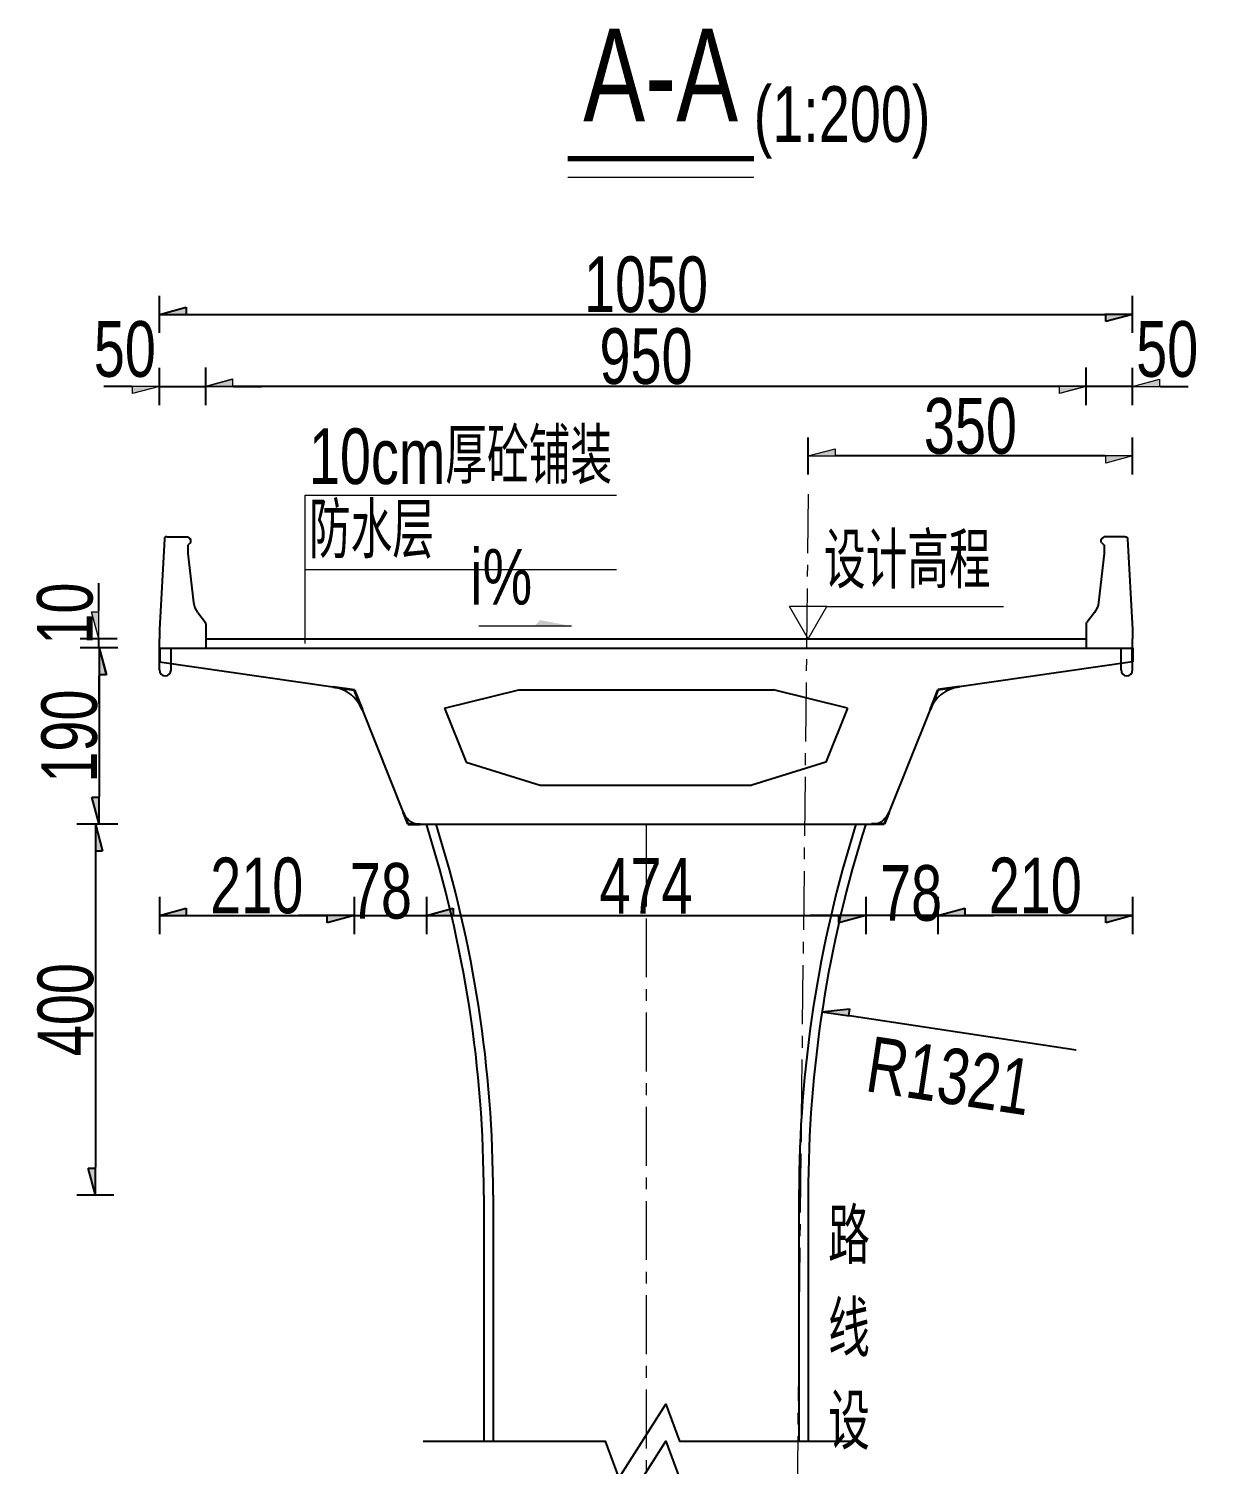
# Model space of a CAD drawing. Header units: millimetres. Extents: x 0 to 987207, y 0 to 5060561.
# Drawn here: x 494014.8 to 494078.5, y 2530088.3 to 2530165.7 of the extents above; entities that cross this region are included whole.
import ezdxf
from ezdxf.enums import TextEntityAlignment as Align

# ---------------------------------------------------------------- set-up
doc = ezdxf.new("R2010")
doc.units = ezdxf.units.MM
doc.header["$LTSCALE"] = 0.1
doc.linetypes.add('CENTER', pattern=[50.8, 31.75, -6.35, 6.35, -6.35])
doc.layers.get('0').update_dxf_attribs({"linetype": 'CONTINUOUS'})
doc.layers.get('Defpoints').update_dxf_attribs({"color": 150, "linetype": 'CONTINUOUS'})
for name, color, linetype in [('1', 1, 'CONTINUOUS'), ('护栏', 4, 'CONTINUOUS'), ('桥梁图表', 7, 'CONTINUOUS'), ('第3层（构造物外轮廓0.25~0.35）', 4, 'CONTINUOUS')]:
    doc.layers.add(name, color=color, linetype=linetype)
for name, color, linetype, lineweight in [('中心线', 5, 'CENTER', 18), ('加粗线', 4, 'CONTINUOUS', 70), ('文字', 7, 'CONTINUOUS', 0), ('标注', 1, 'CONTINUOUS', 18), ('符号', 4, 'CONTINUOUS', 18), ('细线', 1, 'CONTINUOUS', 18), ('结构轮廓线', 3, 'CONTINUOUS', 35)]:
    doc.layers.add(name, color=color, linetype=linetype, lineweight=lineweight)
doc.styles.add('BM_Dim', font='fsdb_e.shx', dxfattribs={"width": 0.75, "bigfont": 'hztxt.shx'})
doc.styles.add('BM_FST', font='fsdb_e.shx', dxfattribs={"width": 0.75, "bigfont": 'hztxt.shx'})
doc.styles.add('BM_Title', font='fsdb_e.shx', dxfattribs={"width": 0.75, "bigfont": 'hztxt.shx'})
doc.dimstyles.new('1-200', dxfattribs={"dimtxt": 3, "dimasz": 1.5, "dimexe": 1, "dimexo": 0.1, "dimgap": 0.1, "dimtad": 1, "dimdec": 0, "dimlfac": 20, "dimdsep": 46, "dimtxsty": 'BM_Dim', "dimblk": 'ARR-1', "dimcen": 0.09, "dimclrd": 256, "dimclre": 256, "dimclrt": 7, "dimadec": 1, "dimazin": 2, "dimtfac": 1, "dimtdec": 0, "dimtmove": 2, "dimatfit": 3, "dimldrblk": 'ARR-1', "dimfxl": 1, "dimfxlon": 1, "dimtolj": 1, "dimtzin": 0, "dimlwd": 25, "dimarcsym": 1})

# ---------------------------------------------------------------- blocks, each defined once
blk = doc.blocks.new('ARR-1')
at = {"color": 1, "linetype": 'Continuous'}
for p, q in [((0, 0), (-1, 0)), ((0, 0), (-0.966, -0.259)), ((-0.966, -0.259), (-0.966, 0))]:
    blk.add_line(p, q, dxfattribs=at)
for points in [[(-0.966, -0.259), (-0.966, 0), (0, 0)], [(0, 0), (-0.966, 0), (-0.966, -0.259), (0, 0)], [(0, 0), (-0.966, -0.259), (-0.966, 0), (0, 0)], [(0, 0), (-0.966, -0.259), (-0.966, 0), (0, 0)]]:
    blk.add_solid(points, dxfattribs=at)
blk = doc.blocks.new('*D353')
at = {"layer": '1', "linetype": 'Continuous', "lineweight": -2}
for p, q in [((494021.813, 2530118.871), (494021.813, 2530116.871)), ((494032.313, 2530118.871), (494032.313, 2530116.871))]:
    blk.add_line(p, q, dxfattribs=at)
at = {"layer": '1', "linetype": 'Continuous', "lineweight": 25}
blk.add_line((494023.313, 2530117.871), (494030.813, 2530117.871), dxfattribs=at)
at = {"layer": 'Defpoints', "color": 0, "linetype": 'Continuous'}
for p in [(494021.813, 2530119.858), (494032.313, 2530119.858), (494032.313, 2530117.871)]:
    blk.add_point(p, dxfattribs=at)
at = {"layer": '1', "linetype": 'Continuous', "lineweight": 25, "xscale": 1.5, "yscale": 1.5, "zscale": 1.5, "rotation": 180}
blk.add_blockref('ARR-1', (494021.813, 2530117.871), dxfattribs=at)
at = {"layer": '1', "linetype": 'Continuous', "lineweight": 25, "xscale": 1.5, "yscale": 1.5, "zscale": 1.5}
blk.add_blockref('ARR-1', (494032.313, 2530117.871), dxfattribs=at)
at = {"layer": '1', "color": 7, "linetype": 'Continuous', "insert": (494027.063, 2530119.471), "char_height": 3, "attachment_point": 5, "style": 'BM_Dim'}
blk.add_mtext('\\A1;210', dxfattribs=at)
blk = doc.blocks.new('*D354')
at = {"layer": '1', "linetype": 'Continuous', "lineweight": -2}
for p, q in [((494032.313, 2530118.871), (494032.313, 2530116.871)), ((494036.213, 2530118.871), (494036.213, 2530116.871))]:
    blk.add_line(p, q, dxfattribs=at)
at = {"layer": '1', "linetype": 'Continuous', "lineweight": 25}
for p, q in [((494030.813, 2530117.871), (494029.313, 2530117.871)), ((494032.313, 2530117.871), (494036.213, 2530117.871)), ((494037.713, 2530117.871), (494039.213, 2530117.871))]:
    blk.add_line(p, q, dxfattribs=at)
at = {"layer": 'Defpoints', "color": 0, "linetype": 'Continuous'}
for p in [(494032.313, 2530119.858), (494036.213, 2530119.926), (494036.213, 2530117.871)]:
    blk.add_point(p, dxfattribs=at)
at = {"layer": '1', "linetype": 'Continuous', "lineweight": 25, "xscale": 1.5, "yscale": 1.5, "zscale": 1.5}
blk.add_blockref('ARR-1', (494032.313, 2530117.871), dxfattribs=at)
at = {"layer": '1', "linetype": 'Continuous', "lineweight": 25, "xscale": 1.5, "yscale": 1.5, "zscale": 1.5, "rotation": 180}
blk.add_blockref('ARR-1', (494036.213, 2530117.871), dxfattribs=at)
at = {"layer": '1', "color": 7, "linetype": 'Continuous', "insert": (494033.763, 2530119.182), "char_height": 3, "attachment_point": 5, "style": 'BM_Dim'}
blk.add_mtext('\\A1;78', dxfattribs=at)
blk = doc.blocks.new('*D355')
at = {"layer": '1', "linetype": 'Continuous', "lineweight": -2}
for p, q in [((494036.213, 2530118.871), (494036.213, 2530116.871)), ((494059.913, 2530118.871), (494059.913, 2530116.871))]:
    blk.add_line(p, q, dxfattribs=at)
at = {"layer": '1', "linetype": 'Continuous', "lineweight": 25}
blk.add_line((494037.713, 2530117.871), (494058.413, 2530117.871), dxfattribs=at)
at = {"layer": 'Defpoints', "color": 0, "linetype": 'Continuous'}
for p in [(494036.213, 2530119.926), (494059.913, 2530119.926), (494059.913, 2530117.871)]:
    blk.add_point(p, dxfattribs=at)
at = {"layer": '1', "linetype": 'Continuous', "lineweight": 25, "xscale": 1.5, "yscale": 1.5, "zscale": 1.5, "rotation": 180}
blk.add_blockref('ARR-1', (494036.213, 2530117.871), dxfattribs=at)
at = {"layer": '1', "linetype": 'Continuous', "lineweight": 25, "xscale": 1.5, "yscale": 1.5, "zscale": 1.5}
blk.add_blockref('ARR-1', (494059.913, 2530117.871), dxfattribs=at)
at = {"layer": '1', "color": 7, "linetype": 'Continuous', "insert": (494048.063, 2530119.471), "char_height": 3, "attachment_point": 5, "style": 'BM_Dim'}
blk.add_mtext('\\A1;474', dxfattribs=at)
blk = doc.blocks.new('*D356')
at = {"layer": '1', "linetype": 'Continuous', "lineweight": -2}
for p, q in [((494063.813, 2530118.871), (494063.813, 2530116.871)), ((494074.313, 2530118.871), (494074.313, 2530116.871))]:
    blk.add_line(p, q, dxfattribs=at)
at = {"layer": '1', "linetype": 'Continuous', "lineweight": 25}
blk.add_line((494072.813, 2530117.871), (494065.313, 2530117.871), dxfattribs=at)
at = {"layer": 'Defpoints', "color": 0, "linetype": 'Continuous'}
for p in [(494063.813, 2530119.858), (494074.313, 2530119.858), (494063.813, 2530117.871)]:
    blk.add_point(p, dxfattribs=at)
at = {"layer": '1', "linetype": 'Continuous', "lineweight": 25, "xscale": 1.5, "yscale": 1.5, "zscale": 1.5, "rotation": 180}
blk.add_blockref('ARR-1', (494063.813, 2530117.871), dxfattribs=at)
at = {"layer": '1', "linetype": 'Continuous', "lineweight": 25, "xscale": 1.5, "yscale": 1.5, "zscale": 1.5}
blk.add_blockref('ARR-1', (494074.313, 2530117.871), dxfattribs=at)
at = {"layer": '1', "color": 7, "linetype": 'Continuous', "insert": (494069.063, 2530119.471), "char_height": 3, "attachment_point": 5, "style": 'BM_Dim'}
blk.add_mtext('\\A1;210', dxfattribs=at)
blk = doc.blocks.new('*D357')
at = {"layer": '1', "linetype": 'Continuous', "lineweight": -2}
for p, q in [((494059.913, 2530118.871), (494059.913, 2530116.871)), ((494063.813, 2530118.871), (494063.813, 2530116.871))]:
    blk.add_line(p, q, dxfattribs=at)
at = {"layer": '1', "linetype": 'Continuous', "lineweight": 25}
for p, q in [((494058.413, 2530117.871), (494056.913, 2530117.871)), ((494063.813, 2530117.871), (494059.913, 2530117.871)), ((494065.313, 2530117.871), (494066.813, 2530117.871))]:
    blk.add_line(p, q, dxfattribs=at)
at = {"layer": 'Defpoints', "color": 0, "linetype": 'Continuous'}
for p in [(494059.913, 2530119.926), (494063.813, 2530119.858), (494059.913, 2530117.871)]:
    blk.add_point(p, dxfattribs=at)
at = {"layer": '1', "linetype": 'Continuous', "lineweight": 25, "xscale": 1.5, "yscale": 1.5, "zscale": 1.5}
blk.add_blockref('ARR-1', (494059.913, 2530117.871), dxfattribs=at)
at = {"layer": '1', "linetype": 'Continuous', "lineweight": 25, "xscale": 1.5, "yscale": 1.5, "zscale": 1.5, "rotation": 180}
blk.add_blockref('ARR-1', (494063.813, 2530117.871), dxfattribs=at)
at = {"layer": '1', "color": 7, "linetype": 'Continuous', "insert": (494062.363, 2530119.064), "char_height": 3, "attachment_point": 5, "style": 'BM_Dim'}
blk.add_mtext('\\A1;78', dxfattribs=at)
blk = doc.blocks.new('*D358')
at = {"layer": '1', "linetype": 'Continuous', "lineweight": -2}
for p, q in [((494021.813, 2530149.285), (494021.813, 2530151.285)), ((494074.313, 2530149.285), (494074.313, 2530151.285))]:
    blk.add_line(p, q, dxfattribs=at)
at = {"layer": '1', "linetype": 'Continuous', "lineweight": 25}
blk.add_line((494023.313, 2530150.285), (494072.813, 2530150.285), dxfattribs=at)
at = {"layer": 'Defpoints', "color": 0, "linetype": 'Continuous'}
for p in [(494074.313, 2530150.285), (494021.813, 2530147.982), (494074.313, 2530147.982)]:
    blk.add_point(p, dxfattribs=at)
at = {"layer": '1', "linetype": 'Continuous', "lineweight": 25, "xscale": 1.5, "yscale": 1.5, "zscale": 1.5, "rotation": 180}
blk.add_blockref('ARR-1', (494021.813, 2530150.285), dxfattribs=at)
at = {"layer": '1', "linetype": 'Continuous', "lineweight": 25, "xscale": 1.5, "yscale": 1.5, "zscale": 1.5}
blk.add_blockref('ARR-1', (494074.313, 2530150.285), dxfattribs=at)
at = {"layer": '1', "color": 7, "linetype": 'Continuous', "insert": (494048.063, 2530151.885), "char_height": 3, "attachment_point": 5, "style": 'BM_Dim'}
blk.add_mtext('\\A1;1050', dxfattribs=at)
blk = doc.blocks.new('*D359')
at = {"layer": '1', "linetype": 'Continuous', "lineweight": -2}
for p, q in [((494019.562, 2530132.295), (494017.562, 2530132.295)), ((494019.562, 2530122.795), (494017.562, 2530122.795))]:
    blk.add_line(p, q, dxfattribs=at)
at = {"layer": '1', "linetype": 'Continuous', "lineweight": 25}
blk.add_line((494018.562, 2530130.795), (494018.562, 2530124.295), dxfattribs=at)
at = {"layer": 'Defpoints', "color": 0, "linetype": 'Continuous'}
for p in [(494022.875, 2530132.295), (494018.562, 2530122.795), (494022.875, 2530122.795)]:
    blk.add_point(p, dxfattribs=at)
at = {"layer": '1', "linetype": 'Continuous', "lineweight": 25, "xscale": 1.5, "yscale": 1.5, "zscale": 1.5}
for p, rotation in [((494018.562, 2530132.295), 90), ((494018.562, 2530122.795), 270)]:
    blk.add_blockref('ARR-1', p, dxfattribs=dict(at, rotation=rotation))
at = {"layer": '1', "color": 7, "linetype": 'Continuous', "insert": (494016.962, 2530127.545), "char_height": 3, "attachment_point": 5, "rotation": 90, "style": 'BM_Dim'}
blk.add_mtext('\\A1;190', dxfattribs=at)
blk = doc.blocks.new('*D360')
at = {"layer": 'Defpoints', "color": 0}
for p in [(494018.539, 2530132.795), (494020.706, 2530132.795), (494020.706, 2530132.295)]:
    blk.add_point(p, dxfattribs=at)
at = {"layer": '标注', "lineweight": 25}
for p, q in [((494018.539, 2530134.295), (494018.539, 2530135.795)), ((494018.539, 2530132.295), (494018.539, 2530132.795)), ((494018.539, 2530130.795), (494018.539, 2530129.295))]:
    blk.add_line(p, q, dxfattribs=at)
at = {"layer": '标注', "lineweight": -2}
for p, q in [((494019.539, 2530132.795), (494017.539, 2530132.795)), ((494019.539, 2530132.295), (494017.539, 2530132.295))]:
    blk.add_line(p, q, dxfattribs=at)
at = {"layer": '标注', "lineweight": 25, "xscale": 1.5, "yscale": 1.5, "zscale": 1.5}
for p, rotation in [((494018.539, 2530132.795), 270), ((494018.539, 2530132.295), 90)]:
    blk.add_blockref('ARR-1', p, dxfattribs=dict(at, rotation=rotation))
at = {"layer": '标注', "color": 7, "insert": (494016.729, 2530134.148), "char_height": 3, "attachment_point": 5, "rotation": 90, "style": 'BM_Dim'}
blk.add_mtext('\\A1;10', dxfattribs=at)
blk = doc.blocks.new('*D361')
at = {"layer": 'Defpoints', "color": 0}
for p in [(494024.313, 2530146.397), (494021.813, 2530142.397), (494024.313, 2530142.397)]:
    blk.add_point(p, dxfattribs=at)
at = {"layer": '标注', "lineweight": -2}
for p, q in [((494021.813, 2530145.397), (494021.813, 2530147.397)), ((494024.313, 2530145.397), (494024.313, 2530147.397))]:
    blk.add_line(p, q, dxfattribs=at)
at = {"layer": '标注', "lineweight": 25}
for p, q in [((494020.313, 2530146.397), (494018.813, 2530146.397)), ((494021.813, 2530146.397), (494024.313, 2530146.397)), ((494025.813, 2530146.397), (494027.313, 2530146.397))]:
    blk.add_line(p, q, dxfattribs=at)
at = {"layer": '标注', "lineweight": 25, "xscale": 1.5, "yscale": 1.5, "zscale": 1.5, "rotation": 180}
blk.add_blockref('ARR-1', (494024.313, 2530146.397), dxfattribs=at)
at = {"layer": '标注', "lineweight": 25, "xscale": 1.5, "yscale": 1.5, "zscale": 1.5}
blk.add_blockref('ARR-1', (494021.813, 2530146.397), dxfattribs=at)
at = {"layer": '标注', "color": 7, "insert": (494019.947, 2530148.397), "char_height": 3, "attachment_point": 5, "style": 'BM_Dim'}
blk.add_mtext('\\A1;50', dxfattribs=at)
blk = doc.blocks.new('边护栏2')
at = {"layer": '护栏'}
for p, q in [((-0.893, 2.372), (-1, 0.22)), ((-0.843, 2.42), (-0.386, 2.42)), ((-0.326, 2.36), (-0.386, 2.42)), ((-0.326, 2.28), (-0.386, 2.22)), ((-0.386, 2.22), (-0.386, 2.02)), ((-0.386, 2.02), (-0.264, 0.86)), ((-0.175, 0.623), (-0.009, 0.383)), ((0, 0.354), (0, 0)), ((-1, 0.22), (-1, 0))]:
    blk.add_line(p, q, dxfattribs=at)
for centre, radius, start, end in [((-0.843, 2.37), 0.05, 90, 177.1451), ((-0.433, 2.32), 0.114, 339.459, 20.541), ((0.243, 0.914), 0.51, 186.031, 214.7778), ((-0.05, 0.354), 0.05, 0, 34.7778)]:
    blk.add_arc(centre, radius, start, end, dxfattribs=at)
blk = doc.blocks.new('*D362')
at = {"layer": 'Defpoints', "color": 0}
for p in [(494071.813, 2530146.397), (494071.813, 2530142.397), (494074.313, 2530142.397)]:
    blk.add_point(p, dxfattribs=at)
at = {"layer": '标注', "lineweight": -2}
for p, q in [((494071.813, 2530145.397), (494071.813, 2530147.397)), ((494074.313, 2530145.397), (494074.313, 2530147.397))]:
    blk.add_line(p, q, dxfattribs=at)
at = {"layer": '标注', "lineweight": 25}
for p, q in [((494070.313, 2530146.397), (494068.813, 2530146.397)), ((494074.313, 2530146.397), (494071.813, 2530146.397)), ((494075.813, 2530146.397), (494077.313, 2530146.397))]:
    blk.add_line(p, q, dxfattribs=at)
at = {"layer": '标注', "lineweight": 25, "xscale": 1.5, "yscale": 1.5, "zscale": 1.5, "rotation": 180}
blk.add_blockref('ARR-1', (494074.313, 2530146.397), dxfattribs=at)
at = {"layer": '标注', "lineweight": 25, "xscale": 1.5, "yscale": 1.5, "zscale": 1.5}
blk.add_blockref('ARR-1', (494071.813, 2530146.397), dxfattribs=at)
at = {"layer": '标注', "color": 7, "insert": (494076.179, 2530148.397), "char_height": 3, "attachment_point": 5, "style": 'BM_Dim'}
blk.add_mtext('\\A1;50', dxfattribs=at)
blk = doc.blocks.new('*D363')
at = {"layer": 'Defpoints', "color": 0}
for p in [(494071.813, 2530146.413), (494024.313, 2530142.397), (494071.813, 2530142.397)]:
    blk.add_point(p, dxfattribs=at)
at = {"layer": '标注', "lineweight": -2}
for p, q in [((494024.313, 2530145.413), (494024.313, 2530147.413)), ((494071.813, 2530145.413), (494071.813, 2530147.413))]:
    blk.add_line(p, q, dxfattribs=at)
at = {"layer": '标注', "lineweight": 25}
blk.add_line((494025.813, 2530146.413), (494070.313, 2530146.413), dxfattribs=at)
at = {"layer": '标注', "lineweight": 25, "xscale": 1.5, "yscale": 1.5, "zscale": 1.5, "rotation": 180}
blk.add_blockref('ARR-1', (494024.313, 2530146.413), dxfattribs=at)
at = {"layer": '标注', "lineweight": 25, "xscale": 1.5, "yscale": 1.5, "zscale": 1.5}
blk.add_blockref('ARR-1', (494071.813, 2530146.413), dxfattribs=at)
at = {"layer": '标注', "color": 7, "insert": (494048.063, 2530148.013), "char_height": 3, "attachment_point": 5, "style": 'BM_Dim'}
blk.add_mtext('\\A1;950', dxfattribs=at)
blk = doc.blocks.new('*D364')
at = {"layer": 'Defpoints', "color": 0}
for p in [(494056.812, 2530142.652), (494056.812, 2530140.068), (494074.313, 2530140.068)]:
    blk.add_point(p, dxfattribs=at)
at = {"layer": '标注', "lineweight": -2}
for p, q in [((494056.812, 2530141.652), (494056.812, 2530143.652)), ((494074.313, 2530141.652), (494074.313, 2530143.652))]:
    blk.add_line(p, q, dxfattribs=at)
at = {"layer": '标注', "lineweight": 25}
blk.add_line((494072.813, 2530142.652), (494058.312, 2530142.652), dxfattribs=at)
at = {"layer": '标注', "lineweight": 25, "xscale": 1.5, "yscale": 1.5, "zscale": 1.5, "rotation": 180}
blk.add_blockref('ARR-1', (494056.812, 2530142.652), dxfattribs=at)
at = {"layer": '标注', "lineweight": 25, "xscale": 1.5, "yscale": 1.5, "zscale": 1.5}
blk.add_blockref('ARR-1', (494074.313, 2530142.652), dxfattribs=at)
at = {"layer": '标注', "color": 7, "insert": (494065.562, 2530144.252), "char_height": 3, "attachment_point": 5, "style": 'BM_Dim'}
blk.add_mtext('\\A1;350', dxfattribs=at)
blk = doc.blocks.new('*D365')
at = {"layer": '1', "linetype": 'Continuous', "lineweight": -2}
for p, q in [((494019.061, 2530122.793), (494017.361, 2530122.793)), ((494019.361, 2530102.793), (494017.361, 2530102.793))]:
    blk.add_line(p, q, dxfattribs=at)
at = {"layer": '1', "linetype": 'Continuous', "lineweight": 25}
blk.add_line((494018.361, 2530121.293), (494018.361, 2530104.293), dxfattribs=at)
at = {"layer": 'Defpoints', "color": 0, "linetype": 'Continuous'}
for p in [(494019.161, 2530122.793), (494018.361, 2530102.793), (494020.411, 2530102.793)]:
    blk.add_point(p, dxfattribs=at)
at = {"layer": '1', "linetype": 'Continuous', "lineweight": 25, "xscale": 1.5, "yscale": 1.5, "zscale": 1.5}
for p, rotation in [((494018.361, 2530122.793), 90), ((494018.361, 2530102.793), 270)]:
    blk.add_blockref('ARR-1', p, dxfattribs=dict(at, rotation=rotation))
at = {"layer": '1', "color": 7, "linetype": 'Continuous', "insert": (494016.761, 2530112.793), "char_height": 3, "attachment_point": 5, "rotation": 90, "style": 'BM_Dim'}
blk.add_mtext('\\A1;400', dxfattribs=at)

msp = doc.modelspace()

# ---------------------------------------------------------------- linework, layer by layer
at = {"layer": '1', "linetype": 'Continuous', "lineweight": 25}
msp.add_line((494071.2698, 2530110.6009), (494059.0395, 2530112.4512), dxfattribs=at)
at = {"layer": '中心线'}
for p, q in [((494056.8116, 2530140.5857), (494055.5616, 2530027.9727)), ((494048.0631, 2530122.7929), (494048.0631, 2530027.7578))]:
    msp.add_line(p, q, dxfattribs=at)
at = {"layer": '加粗线'}
msp.add_line((494043.8362, 2530158.6878), (494053.8719, 2530158.6878), dxfattribs=at)
at = {"layer": '护栏'}
for p, q in [((494021.8131, 2530131.1079), (494021.8131, 2530132.7954)), ((494024.3131, 2530132.7954), (494024.3131, 2530132.2954)), ((494071.8131, 2530132.7954), (494071.8131, 2530132.2954)), ((494074.3131, 2530131.1079), (494074.3131, 2530132.7954)), ((494022.4381, 2530131.1079), (494022.4381, 2530132.2954)), ((494073.6881, 2530131.1079), (494073.6881, 2530132.2954))]:
    msp.add_line(p, q, dxfattribs=at)
for centre in [(494022.1256, 2530131.1079), (494074.0006, 2530131.1079)]:
    msp.add_arc(centre, 0.3125, 180, 0, dxfattribs=at)
at = {"layer": '标注'}
for p, q in [((494029.6763, 2530140.5353), (494046.4646, 2530140.5353)), ((494029.6763, 2530132.5353), (494029.6763, 2530140.5353)), ((494029.6763, 2530136.5353), (494046.4646, 2530136.5353)), ((494044.0513, 2530133.47), (494039.0513, 2530133.47))]:
    msp.add_line(p, q, dxfattribs=at)
msp.add_solid([(494044.0513, 2530133.47), (494042.3404, 2530133.8026), (494042.0513, 2530133.47)], dxfattribs=at)
at = {"layer": '桥梁图表', "color": 1, "linetype": 'Continuous'}
for points in [[(494036.037, 2530089.5278), (494045.8627, 2530089.5278), (494046.5907, 2530087.5278), (494049.1348, 2530091.5278), (494049.8627, 2530089.5278), (494059.2146, 2530089.5278)], [(494036.037, 2530087.5278), (494045.8627, 2530087.5278), (494046.5907, 2530085.5278), (494049.1348, 2530089.5278), (494049.8627, 2530087.5278), (494059.2146, 2530087.5278)]]:
    msp.add_lwpolyline(points, dxfattribs=at)
at = {"layer": '符号'}
for p, q in [((494056.8116, 2530132.7954), (494055.8116, 2530134.5275)), ((494057.8116, 2530134.5275), (494055.8116, 2530134.5275)), ((494056.8116, 2530132.7932), (494055.8116, 2530134.5252)), ((494057.8116, 2530134.5252), (494055.8116, 2530134.5252)), ((494056.8116, 2530132.7954), (494057.8116, 2530134.5275)), ((494056.8116, 2530132.7932), (494057.8116, 2530134.5252)), ((494057.8116, 2530134.5252), (494067.3496, 2530134.5252))]:
    msp.add_line(p, q, dxfattribs=at)
at = {"layer": '第3层（构造物外轮廓0.25~0.35）'}
for p, q in [((494024.3131, 2530132.7929), (494071.8131, 2530132.7929)), ((494021.8131, 2530132.2929), (494074.3131, 2530132.2929)), ((494021.8131, 2530131.5429), (494031.1684, 2530130.2064)), ((494021.8131, 2530131.5429), (494031.1684, 2530130.2064)), ((494074.3131, 2530131.5429), (494064.9577, 2530130.2064)), ((494037.1942, 2530129.0429), (494041.1942, 2530130.0429)), ((494041.1942, 2530130.0429), (494054.932, 2530130.0429)), ((494058.932, 2530129.0429), (494054.932, 2530130.0429)), ((494032.7425, 2530128.9693), (494034.9616, 2530123.4215)), ((494037.1942, 2530129.0429), (494038.3542, 2530126.1429)), ((494058.932, 2530129.0429), (494057.772, 2530126.1429)), ((494063.3836, 2530128.9693), (494061.1645, 2530123.4215)), ((494038.3542, 2530126.1429), (494042.3542, 2530124.8929)), ((494057.772, 2530126.1429), (494053.772, 2530124.8929)), ((494042.3542, 2530124.8929), (494053.772, 2530124.8929)), ((494035.8901, 2530122.7929), (494060.236, 2530122.7929)), ((494039.3131, 2530102.7929), (494039.3131, 2530089.5278)), ((494039.8131, 2530102.7929), (494039.8131, 2530089.5278)), ((494056.3131, 2530102.7929), (494056.3131, 2530089.5278)), ((494056.8131, 2530102.7929), (494056.8131, 2530089.5278))]:
    msp.add_line(p, q, dxfattribs=at)
for centre, radius, start, end in [((494030.8855, 2530128.2265), 2, 21.801409, 81.869898), ((494065.2406, 2530128.2265), 2, 98.130102, 158.19859), ((494035.8901, 2530123.7929), 1, 201.801409, 270), ((494060.236, 2530123.7929), 1, 270, 338.198591), ((493973.2469, 2530102.7929), 66.0661, 0, 17.621466), ((493973.2469, 2530102.7929), 66.5661, 0, 17.48482), ((494122.8792, 2530102.7929), 66.5661, 162.51518, 180), ((494122.8792, 2530102.7929), 66.0661, 162.378534, 180)]:
    msp.add_arc(centre, radius, start, end, dxfattribs=at)
at = {"layer": '细线'}
msp.add_line((494043.8362, 2530157.6878), (494053.8719, 2530157.6878), dxfattribs=at)
at = {"layer": '结构轮廓线'}
for p, q in [((494021.8131, 2530132.2954), (494021.8131, 2530131.5454)), ((494021.8131, 2530132.2929), (494021.8131, 2530131.5429)), ((494021.8131, 2530132.2929), (494021.8131, 2530131.5429)), ((494021.8131, 2530132.2929), (494021.8131, 2530131.5429)), ((494074.3131, 2530132.2954), (494074.3131, 2530131.5454)), ((494074.3131, 2530131.5429), (494074.3131, 2530132.2929)), ((494074.3131, 2530131.5429), (494074.3131, 2530132.2929)), ((494074.3131, 2530132.2929), (494074.3131, 2530131.5429)), ((494074.3131, 2530132.2929), (494074.3131, 2530131.5429))]:
    msp.add_line(p, q, dxfattribs=at)
at = {"layer": '结构轮廓线', "color": 8}
for p, q in [((494031.1684, 2530130.2064), (494032.3131, 2530130.0429)), ((494031.1684, 2530130.2064), (494032.3131, 2530130.0429)), ((494064.9577, 2530130.2064), (494063.8131, 2530130.0429)), ((494032.3131, 2530130.0429), (494032.7425, 2530128.9693)), ((494063.8131, 2530130.0429), (494063.3836, 2530128.9693)), ((494034.9616, 2530123.4215), (494035.2131, 2530122.7929)), ((494061.1645, 2530123.4215), (494060.9131, 2530122.7929)), ((494035.2131, 2530122.7929), (494035.8715, 2530122.7929)), ((494060.9131, 2530122.7929), (494060.236, 2530122.7929))]:
    msp.add_line(p, q, dxfattribs=at)

# ---------------------------------------------------------------- block references
at = {"layer": '1', "linetype": 'Continuous', "lineweight": 25, "xscale": 1.500000000000003, "yscale": 1.5, "zscale": 1.5, "rotation": 171.3969233327924}
msp.add_blockref('ARR-1', (494057.5564, 2530112.6756), dxfattribs=at)
at = {"layer": '标注', "color": 1, "linetype": 'Continuous', "yscale": 2.272727264091372, "zscale": 2.49999997500041}
for p, xscale in [((494024.3131, 2530132.7954), 2.499999975087121), ((494071.8131, 2530132.7954), -2.499999975087121)]:
    msp.add_blockref('边护栏2', p, dxfattribs=dict(at, xscale=xscale))

# ---------------------------------------------------------------- texts
at = {"layer": '1', "color": 7, "linetype": 'Continuous', "insert": (494064.4286, 2530109.2107), "char_height": 3, "attachment_point": 5, "rotation": 351.396923, "style": 'BM_Dim'}
msp.add_mtext('\\A1;R1321', dxfattribs=at)
at = {"layer": '文字', "width": 0.75}
for s, height, style, p in [('A-A', 5, 'BM_Title', (494048.8541, 2530159.1878)), ('i%', 3, 'BM_Dim', (494040.2494, 2530133.7325))]:
    msp.add_text(s, height=height, dxfattribs=dict(at, style=style)).set_placement(p, align=Align.BOTTOM_CENTER)
at = {"layer": '文字', "style": 'BM_FST', "width": 0.75}
for s, p in [('(1:200)', (494053.8719, 2530158.6878)), ('设计高程', (494057.6578, 2530134.6014))]:
    msp.add_text(s, height=3, dxfattribs=at).set_placement(p, align=Align.BOTTOM_LEFT)
at = {"layer": '文字', "color": 7, "style": 'BM_FST', "width": 0.75}
for s, p in [('10cm厚砼铺装', (494029.8763, 2530141.1353)), ('防水层', (494029.8763, 2530137.1353))]:
    msp.add_text(s, height=3, dxfattribs=at).set_placement(p)
at = {"layer": '文字', "style": 'BM_FST', "width": 0.75}
for s, p in [('路', (494057.8882, 2530100.5712)), ('线', (494057.8882, 2530095.5712)), ('设', (494057.8882, 2530090.5712))]:
    msp.add_text(s, height=3, dxfattribs=at).set_placement(p, align=Align.MIDDLE_LEFT)

# ---------------------------------------------------------------- dimensions: what is measured, and where the dimension line sits
at = {"layer": '1', "linetype": 'Continuous'}
for base, p1, p2, picture, middle in [((494074.3131, 2530150.2854), (494021.8131, 2530147.9824), (494074.3131, 2530147.9824), '*D358', (494048.0631, 2530151.8854)), ((494032.3131, 2530117.8711), (494021.8131, 2530119.8583), (494032.3131, 2530119.8583), '*D353', (494027.0631, 2530119.4711))]:
    dim = msp.add_linear_dim(base=base, p1=p1, p2=p2, dimstyle='1-200', dxfattribs=at)
    dim.commit()
    dim.dimension.update_dxf_attribs({"geometry": picture, "text_midpoint": middle})
for base, p1, p2, angle, picture, middle in [((494018.562, 2530122.7954), (494022.8752, 2530132.2947), (494022.8752, 2530122.7954), 90, '*D359', (494016.962, 2530127.545)), ((494063.8131, 2530117.8711), (494074.3131, 2530119.8583), (494063.8131, 2530119.8583), 180, '*D356', (494069.0631, 2530119.4711))]:
    dim = msp.add_linear_dim(base=base, p1=p1, p2=p2, angle=angle, dimstyle='1-200', dxfattribs=at)
    dim.commit()
    dim.dimension.update_dxf_attribs({"geometry": picture, "text_midpoint": middle})
at = {"layer": '1', "color": 1, "linetype": 'Continuous'}
dim = msp.add_linear_dim(base=(494018.3611, 2530102.7929), p1=(494019.1611, 2530122.7929), p2=(494020.4111, 2530102.7929), angle=90, dimstyle='1-200', dxfattribs=at)
dim.commit()
dim.dimension.update_dxf_attribs({"geometry": '*D365', "text_midpoint": (494016.7611, 2530112.7929)})
at = {"layer": '1', "linetype": 'Continuous'}
dim = msp.add_linear_dim(base=(494036.2131, 2530117.8711), p1=(494032.3131, 2530119.8583), p2=(494036.2131, 2530119.9257), dimstyle='1-200', dxfattribs=at)
dim.commit()
dim.dimension.update_dxf_attribs({"geometry": '*D354', "text_midpoint": (494033.7631, 2530119.1821), "dimtype": 160})
at = {"layer": '1', "color": 1, "linetype": 'Continuous'}
dim = msp.add_linear_dim(base=(494059.9131, 2530117.8711), p1=(494036.2131, 2530119.9257), p2=(494059.9131, 2530119.9257), dimstyle='1-200', dxfattribs=at)
dim.commit()
dim.dimension.update_dxf_attribs({"geometry": '*D355', "text_midpoint": (494048.0631, 2530119.4711)})
at = {"layer": '1', "linetype": 'Continuous'}
dim = msp.add_linear_dim(base=(494059.9131, 2530117.8711), p1=(494063.8131, 2530119.8583), p2=(494059.9131, 2530119.9257), angle=180, dimstyle='1-200', dxfattribs=at)
dim.commit()
dim.dimension.update_dxf_attribs({"geometry": '*D357', "text_midpoint": (494062.3631, 2530119.0641), "dimtype": 160})
at = {"layer": '标注'}
dim = msp.add_linear_dim(base=(494024.3131, 2530146.3974), p1=(494021.8131, 2530142.3974), p2=(494024.3131, 2530142.3974), text='50', dimstyle='1-200', dxfattribs=at)
dim.commit()
dim.dimension.update_dxf_attribs({"geometry": '*D361', "text_midpoint": (494019.947, 2530148.3974), "dimtype": 160})
dim = msp.add_linear_dim(base=(494071.8131, 2530146.3974), p1=(494074.3131, 2530142.3974), p2=(494071.8131, 2530142.3974), angle=180, text='50', dimstyle='1-200', dxfattribs=at)
dim.commit()
dim.dimension.update_dxf_attribs({"geometry": '*D362', "text_midpoint": (494076.1791, 2530148.3974), "dimtype": 160})
dim = msp.add_linear_dim(base=(494071.8131, 2530146.4133), p1=(494024.3131, 2530142.3974), p2=(494071.8131, 2530142.3974), dimstyle='1-200', dxfattribs=at)
dim.commit()
dim.dimension.update_dxf_attribs({"geometry": '*D363', "text_midpoint": (494048.0631, 2530148.0133)})
dim = msp.add_aligned_dim(p1=(494074.3131, 2530140.0678), p2=(494056.8116, 2530140.0678), distance=-2.5844, dimstyle='1-200', dxfattribs=at)
dim.commit()
dim.dimension.update_dxf_attribs({"geometry": '*D364', "text_midpoint": (494065.5623, 2530144.2522)})
dim = msp.add_linear_dim(base=(494018.5394, 2530132.7954), p1=(494020.7056, 2530132.2954), p2=(494020.7056, 2530132.7954), angle=90, dimstyle='1-200', dxfattribs=at)
dim.commit()
dim.dimension.update_dxf_attribs({"geometry": '*D360', "text_midpoint": (494016.7287, 2530134.1482), "dimtype": 160})

doc.saveas('drawing.dxf')
